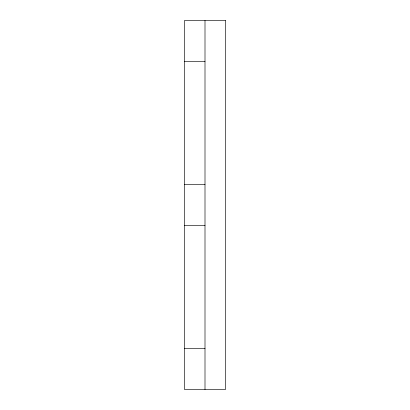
<?xml version="1.0" encoding="UTF-8"?>
<svg xmlns="http://www.w3.org/2000/svg" width="410" height="410" viewBox="0 0 410 410"><rect width="100%" height="100%" fill="white"/><g stroke="black" fill="none" stroke-linecap="round" stroke-linejoin="round"><path stroke-width="0.61" d="M184.5 61.5L205 61.5M184.5 184.5L205 184.5M184.5 225.5L205 225.5M184.5 348.5L205 348.5M205 20.5L205 389.5M225.5 20.5L184.5 20.5L184.5 389.5L225.5 389.5L225.5 20.5"/></g></svg>
